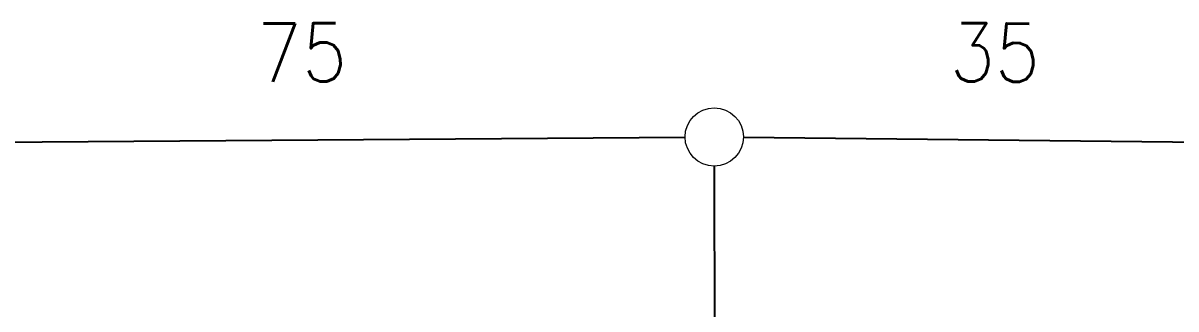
# Model space of a CAD drawing. Header units: inches. Extents: x 47316 to 59086, y 3141 to 11743.
# Drawn here: x 53203.2 to 53302, y 5811.3 to 5835.8 of the extents above; entities that cross this region are included whole.
import ezdxf

# ---------------------------------------------------------------- set-up
doc = ezdxf.new("R2010")
doc.units = ezdxf.units.IN
doc.header["$MEASUREMENT"] = 0
doc.styles.get("Standard").update_dxf_attribs({"font": ''})
doc.styles.get('Standard').set_extended_font_data('SimSun')
doc.linetypes.add('_VH_OTCON', pattern='A,0.0001,[7,VeSys.shx,S=0.1,R=0,X=0,Y=0],-0.4,[7,VeSys.shx,S=0.1,R=0,X=0,Y=0],-0.4,["X",Standard,S=1,R=0,X=-0.5,Y=-0.5],-0.0001,[7,VeSys.shx,S=0.1,R=0,X=0,Y=0],-0.4', length=1.2002)
doc.linetypes.add('_VH_UNTAPED', pattern='A,0.0001,[17,VeSys.shx,S=0.1,R=0,X=0,Y=0],-0.4', length=0.4001)

msp = doc.modelspace()

# ---------------------------------------------------------------- linework, layer by layer
at = {"color": 0, "linetype": '_VH_OTCON', "ltscale": 5}
for p, q in [((53193.929, 5825.546), (53259.897, 5826.011)), ((53264.897, 5826.002), (53307.43, 5825.555))]:
    msp.add_line(p, q, dxfattribs=at)
at = {"color": 0, "linetype": '_VH_UNTAPED', "ltscale": 5}
msp.add_line((53262.399, 5823.529), (53262.428, 5758.354), dxfattribs=at)
at = {"color": 0, "linetype": 'Continuous', "lineweight": 15}
msp.add_circle((53262.397, 5826.029), 2.5, dxfattribs=at)

# ---------------------------------------------------------------- texts
at = {"color": 7, "linetype": '_VH_OTCON', "lineweight": 18, "ltscale": 5, "char_height": 5, "width": 8.57143, "attachment_point": 1}
for s, insert, rotation in [('\\Fromans.shx;\\W0.9000000000;\\T1.0000000000;\\o\\l75', (53223.2, 5835.753), 0.40367), ('\\Fromans.shx;\\W0.9000000000;\\T1.0000000000;\\o\\l35', (53282.626, 5835.817), 359.39732)]:
    msp.add_mtext(s, dxfattribs=dict(at, insert=insert, rotation=rotation))

doc.saveas('drawing.dxf')
